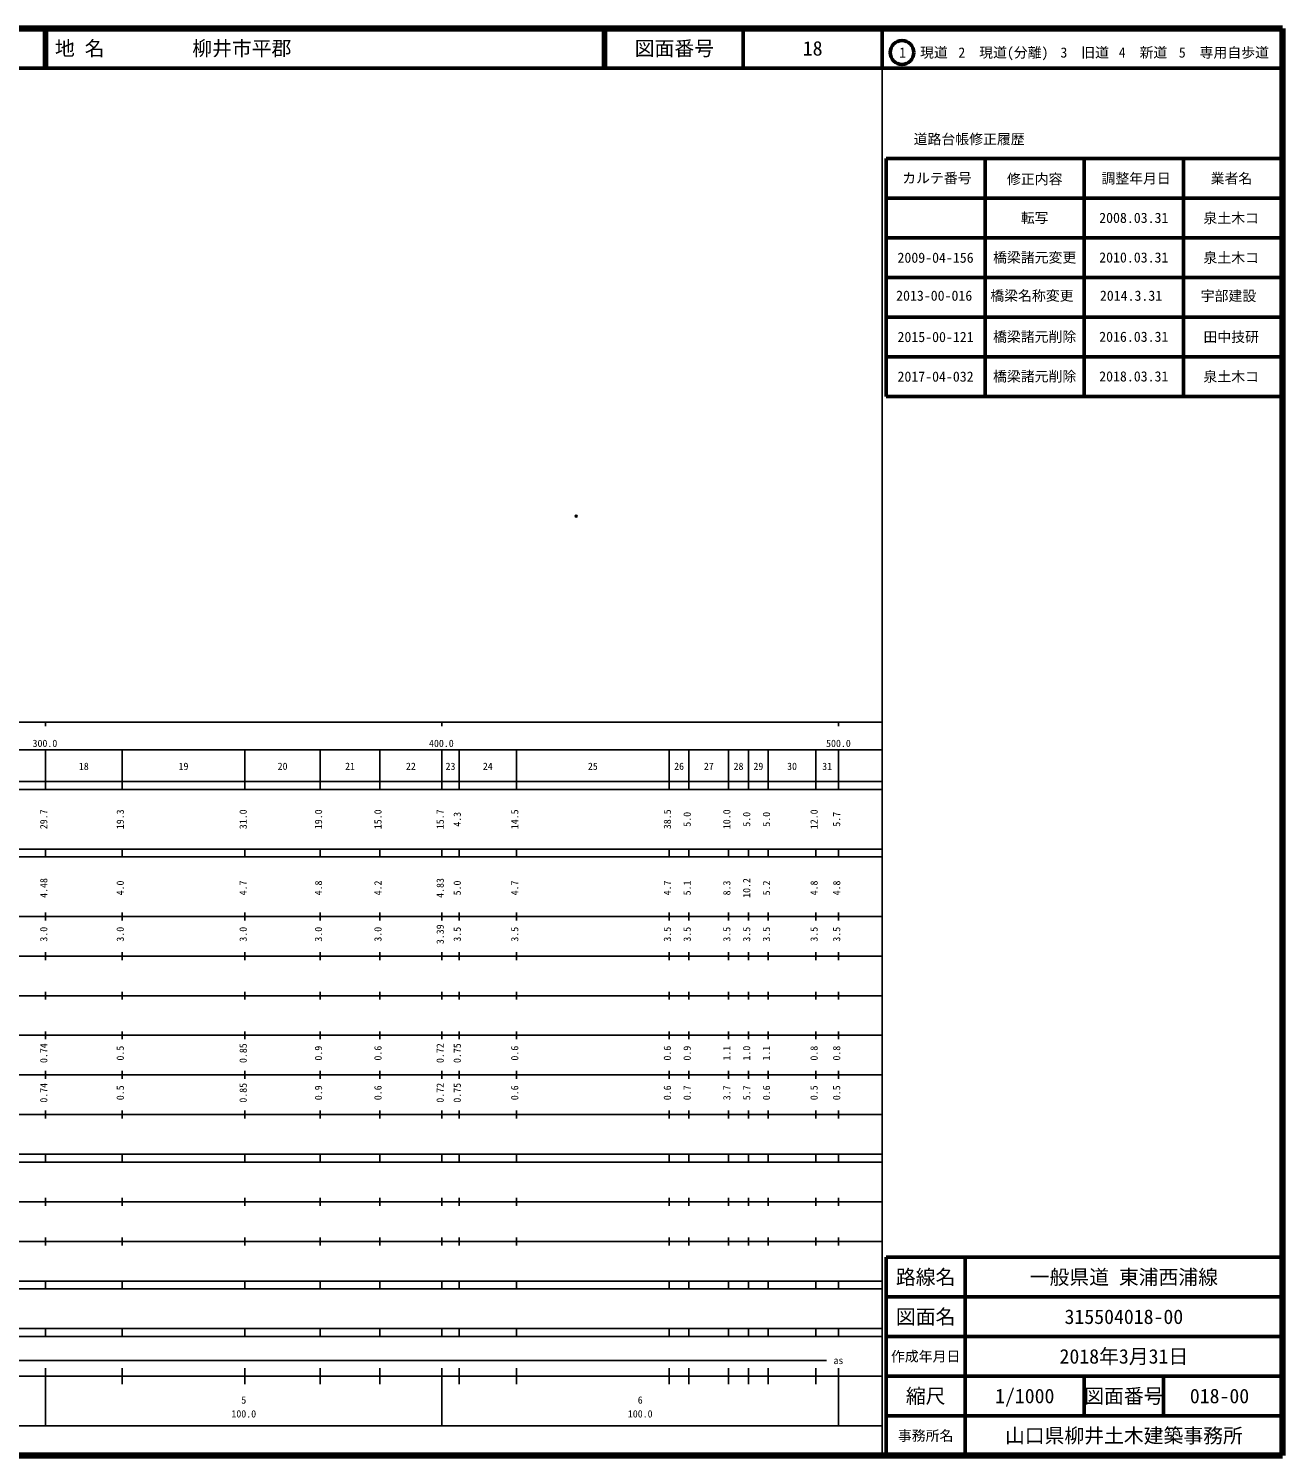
# Model space of a CAD drawing. Units: millimetres on the paper. Extents: x 40 to 680, y 20 to 380.
# Drawn here: x 363.7 to 680, y 20 to 380 of the extents above; entities that cross this region are included whole.
import ezdxf
from ezdxf.enums import TextEntityAlignment as Align

# ---------------------------------------------------------------- set-up
doc = ezdxf.new("R2010")
doc.units = ezdxf.units.MM
doc.header["$PDMODE"] = 32
doc.header["$PDSIZE"] = 0.5
doc.layers.add('M-OTRS', color=6, linetype='Continuous')
doc.layers.add('M-TTL-TXT', color=7, linetype='Continuous')
for name, color, linetype, lineweight in [('M-TTL', 2, 'Continuous', 140), ('M-TTL-BAND', 7, 'Continuous', 25), ('M-TTL-FRAM', 2, 'Continuous', 50), ('M-TTL-LINE', 7, 'Continuous', 50)]:
    doc.layers.add(name, color=color, linetype=linetype, lineweight=lineweight)
doc.styles.add('ＭＳ ゴシック', font='')
doc.styles.get('ＭＳ ゴシック').set_extended_font_data('MS Gothic')

msp = doc.modelspace()

# ---------------------------------------------------------------- linework, layer by layer
at = {"layer": 'M-OTRS'}
msp.add_point((501.875, 256.999), dxfattribs=at)
at = {"layer": 'M-TTL'}
for p, q in [((680, 380), (40, 380)), ((680, 20), (680, 380)), ((40, 20), (680, 20))]:
    msp.add_line(p, q, dxfattribs=at)
at = {"layer": 'M-TTL-BAND'}
for p, q in [((579, 20), (579, 370)), ((40, 205), (579, 205)), ((368, 205), (368, 204)), ((468, 205), (468, 204)), ((568, 205), (568, 204)), ((68, 198), (579, 198)), ((368, 188), (368, 198)), ((387.3, 188), (387.3, 198)), ((418.3, 188), (418.3, 198)), ((437.3, 188), (437.3, 198)), ((452.3, 188), (452.3, 198)), ((468, 188), (468, 198)), ((472.3, 188), (472.3, 198)), ((486.8, 188), (486.8, 198)), ((525.3, 188), (525.3, 198)), ((530.3, 188), (530.3, 198)), ((540.3, 188), (540.3, 198)), ((545.3, 188), (545.3, 198)), ((550.3, 188), (550.3, 198)), ((562.3, 188), (562.3, 198)), ((568, 188), (568, 198)), ((40, 190), (579, 190)), ((40, 188), (579, 188)), ((40, 173), (579, 173)), ((368, 171), (368, 173)), ((387.3, 171), (387.3, 173)), ((418.3, 171), (418.3, 173)), ((437.3, 171), (437.3, 173)), ((452.3, 171), (452.3, 173)), ((468, 171), (468, 173)), ((472.3, 171), (472.3, 173)), ((486.8, 171), (486.8, 173)), ((525.3, 171), (525.3, 173)), ((530.3, 171), (530.3, 173)), ((540.3, 171), (540.3, 173)), ((545.3, 171), (545.3, 173)), ((550.3, 171), (550.3, 173)), ((562.3, 171), (562.3, 173)), ((568, 171), (568, 173)), ((40, 171), (579, 171)), ((40, 156), (579, 156)), ((368, 155), (368, 157)), ((387.3, 155), (387.3, 157)), ((418.3, 155), (418.3, 157)), ((437.3, 155), (437.3, 157)), ((452.3, 155), (452.3, 157)), ((468, 155), (468, 157)), ((472.3, 155), (472.3, 157)), ((486.8, 155), (486.8, 157)), ((525.3, 155), (525.3, 157)), ((530.3, 155), (530.3, 157)), ((540.3, 155), (540.3, 157)), ((545.3, 155), (545.3, 157)), ((550.3, 155), (550.3, 157)), ((562.3, 155), (562.3, 157)), ((568, 155), (568, 157)), ((46, 146), (579, 146)), ((368, 145), (368, 147)), ((387.3, 145), (387.3, 147)), ((418.3, 145), (418.3, 147)), ((437.3, 145), (437.3, 147)), ((452.3, 145), (452.3, 147)), ((468, 145), (468, 147)), ((472.3, 145), (472.3, 147)), ((486.8, 145), (486.8, 147)), ((525.3, 145), (525.3, 147)), ((530.3, 145), (530.3, 147)), ((540.3, 145), (540.3, 147)), ((545.3, 145), (545.3, 147)), ((550.3, 145), (550.3, 147)), ((562.3, 145), (562.3, 147)), ((568, 145), (568, 147)), ((368, 135), (368, 137)), ((387.3, 135), (387.3, 137)), ((418.3, 135), (418.3, 137)), ((437.3, 135), (437.3, 137)), ((452.3, 135), (452.3, 137)), ((468, 135), (468, 137)), ((472.3, 135), (472.3, 137)), ((486.8, 135), (486.8, 137)), ((525.3, 135), (525.3, 137)), ((530.3, 135), (530.3, 137)), ((540.3, 135), (540.3, 137)), ((545.3, 135), (545.3, 137)), ((550.3, 135), (550.3, 137)), ((562.3, 135), (562.3, 137)), ((568, 135), (568, 137)), ((52, 136), (579, 136)), ((46, 126), (579, 126)), ((368, 125), (368, 127)), ((387.3, 125), (387.3, 127)), ((418.3, 125), (418.3, 127)), ((437.3, 125), (437.3, 127)), ((452.3, 125), (452.3, 127)), ((468, 125), (468, 127)), ((472.3, 125), (472.3, 127)), ((486.8, 125), (486.8, 127)), ((525.3, 125), (525.3, 127)), ((530.3, 125), (530.3, 127)), ((540.3, 125), (540.3, 127)), ((545.3, 125), (545.3, 127)), ((550.3, 125), (550.3, 127)), ((562.3, 125), (562.3, 127)), ((568, 125), (568, 127)), ((52, 116), (579, 116)), ((368, 115), (368, 117)), ((387.3, 115), (387.3, 117)), ((418.3, 115), (418.3, 117)), ((437.3, 115), (437.3, 117)), ((452.3, 115), (452.3, 117)), ((468, 115), (468, 117)), ((472.3, 115), (472.3, 117)), ((486.8, 115), (486.8, 117)), ((525.3, 115), (525.3, 117)), ((530.3, 115), (530.3, 117)), ((540.3, 115), (540.3, 117)), ((545.3, 115), (545.3, 117)), ((550.3, 115), (550.3, 117)), ((562.3, 115), (562.3, 117)), ((568, 115), (568, 117)), ((46, 106), (579, 106)), ((368, 105), (368, 107)), ((387.3, 105), (387.3, 107)), ((418.3, 105), (418.3, 107)), ((437.3, 105), (437.3, 107)), ((452.3, 105), (452.3, 107)), ((468, 105), (468, 107)), ((472.3, 105), (472.3, 107)), ((486.8, 105), (486.8, 107)), ((525.3, 105), (525.3, 107)), ((530.3, 105), (530.3, 107)), ((540.3, 105), (540.3, 107)), ((545.3, 105), (545.3, 107)), ((550.3, 105), (550.3, 107)), ((562.3, 105), (562.3, 107)), ((568, 105), (568, 107)), ((40, 96), (579, 96)), ((40, 94), (579, 94)), ((368, 94), (368, 96)), ((387.3, 94), (387.3, 96)), ((418.3, 94), (418.3, 96)), ((437.3, 94), (437.3, 96)), ((452.3, 94), (452.3, 96)), ((468, 94), (468, 96)), ((472.3, 94), (472.3, 96)), ((486.8, 94), (486.8, 96)), ((525.3, 94), (525.3, 96)), ((530.3, 94), (530.3, 96)), ((540.3, 94), (540.3, 96)), ((545.3, 94), (545.3, 96)), ((550.3, 94), (550.3, 96)), ((562.3, 94), (562.3, 96)), ((568, 94), (568, 96)), ((49, 84), (579, 84)), ((368, 83), (368, 85)), ((387.3, 83), (387.3, 85)), ((418.3, 83), (418.3, 85)), ((437.3, 83), (437.3, 85)), ((452.3, 83), (452.3, 85)), ((468, 83), (468, 85)), ((472.3, 83), (472.3, 85)), ((486.8, 83), (486.8, 85)), ((525.3, 83), (525.3, 85)), ((530.3, 83), (530.3, 85)), ((540.3, 83), (540.3, 85)), ((545.3, 83), (545.3, 85)), ((550.3, 83), (550.3, 85)), ((562.3, 83), (562.3, 85)), ((568, 83), (568, 85)), ((40, 74), (579, 74)), ((368, 73), (368, 75)), ((387.3, 73), (387.3, 75)), ((418.3, 73), (418.3, 75)), ((437.3, 73), (437.3, 75)), ((452.3, 73), (452.3, 75)), ((468, 73), (468, 75)), ((472.3, 73), (472.3, 75)), ((486.8, 73), (486.8, 75)), ((525.3, 73), (525.3, 75)), ((530.3, 73), (530.3, 75)), ((540.3, 73), (540.3, 75)), ((545.3, 73), (545.3, 75)), ((550.3, 73), (550.3, 75)), ((562.3, 73), (562.3, 75)), ((568, 73), (568, 75)), ((40, 64), (579, 64)), ((40, 62), (579, 62)), ((368, 62), (368, 64)), ((387.3, 62), (387.3, 64)), ((418.3, 62), (418.3, 64)), ((437.3, 62), (437.3, 64)), ((452.3, 62), (452.3, 64)), ((468, 62), (468, 64)), ((472.3, 62), (472.3, 64)), ((486.8, 62), (486.8, 64)), ((525.3, 62), (525.3, 64)), ((530.3, 62), (530.3, 64)), ((540.3, 62), (540.3, 64)), ((545.3, 62), (545.3, 64)), ((550.3, 62), (550.3, 64)), ((562.3, 62), (562.3, 64)), ((568, 62), (568, 64)), ((40, 52), (579, 52)), ((368, 50), (368, 52)), ((387.3, 50), (387.3, 52)), ((418.3, 50), (418.3, 52)), ((437.3, 50), (437.3, 52)), ((452.3, 50), (452.3, 52)), ((468, 50), (468, 52)), ((472.3, 50), (472.3, 52)), ((486.8, 50), (486.8, 52)), ((525.3, 50), (525.3, 52)), ((530.3, 50), (530.3, 52)), ((540.3, 50), (540.3, 52)), ((545.3, 50), (545.3, 52)), ((550.3, 50), (550.3, 52)), ((562.3, 50), (562.3, 52)), ((568, 50), (568, 52)), ((40, 50), (579, 50)), ((163.3, 44), (565, 44)), ((40, 40), (579, 40)), ((368, 27.5), (368, 42)), ((387.3, 38), (387.3, 42)), ((418.3, 38), (418.3, 42)), ((437.3, 38), (437.3, 42)), ((452.3, 38), (452.3, 42)), ((468, 27.5), (468, 42)), ((472.3, 38), (472.3, 42)), ((486.8, 38), (486.8, 42)), ((525.3, 38), (525.3, 42)), ((530.3, 38), (530.3, 42)), ((540.3, 38), (540.3, 42)), ((545.3, 38), (545.3, 42)), ((550.3, 38), (550.3, 42)), ((562.3, 38), (562.3, 42)), ((568, 27.5), (568, 42)), ((68, 27.5), (579, 27.5))]:
    msp.add_line(p, q, dxfattribs=at)
at = {"layer": 'M-TTL-FRAM'}
for p, q in [((580, 347.197), (580, 287.197)), ((580, 347.197), (680, 347.197)), ((580, 287.197), (680, 287.197)), ((680, 70), (580, 70)), ((580, 70), (580, 20))]:
    msp.add_line(p, q, dxfattribs=at)
at = {"layer": 'M-TTL-LINE'}
for p, q in [((367.75, 380), (367.75, 370)), ((368.25, 380), (368.25, 370)), ((508.747, 380), (508.747, 370)), ((509.247, 380), (509.247, 370)), ((543.997, 380), (543.997, 370)), ((579, 380), (579, 370)), ((40, 370), (680, 370)), ((605, 347.197), (605, 287.197)), ((630, 347.197), (630, 287.197)), ((655, 347.197), (655, 287.197)), ((580, 337.197), (680, 337.197)), ((580, 327.197), (680, 327.197)), ((580, 317.197), (680, 317.197)), ((580, 307.197), (680, 307.197)), ((580, 297.197), (680, 297.197)), ((600, 70), (600, 20)), ((680, 60), (580, 60)), ((680, 50), (580, 50)), ((680, 40), (580, 40)), ((630, 40), (630, 30)), ((650, 40), (650, 30)), ((680, 30), (580, 30))]:
    msp.add_line(p, q, dxfattribs=at)
msp.add_circle((584.031, 373.958), 3, dxfattribs=at)

# ---------------------------------------------------------------- texts
at = {"layer": 'M-TTL-BAND', "style": 'ＭＳ ゴシック'}
for s, p in [('300.0', (367.844, 198.195)), ('400.0', (467.844, 198.195)), ('500.0', (568, 198.195)), ('18', (377.65, 192.405)), ('19', (402.8, 192.405)), ('20', (427.8, 192.405)), ('21', (444.8, 192.405)), ('22', (460.15, 192.405)), ('23', (470.15, 192.405)), ('24', (479.55, 192.405)), ('25', (506.05, 192.405)), ('26', (527.8, 192.405)), ('27', (535.3, 192.405)), ('28', (542.8, 192.405)), ('29', (547.8, 192.405)), ('30', (556.3, 192.405)), ('31', (565.15, 192.405)), ('as', (568, 42.5)), ('5', (418, 32.523)), ('6', (518, 32.523)), ('100.0', (418, 29.033)), ('100.0', (518, 29.033))]:
    msp.add_text(s, height=1.833, dxfattribs=at).set_placement(p, align=Align.BOTTOM_CENTER)
for s, p in [('29.7', (369, 180.5)), ('19.3', (388.3, 180.5)), ('31.0', (419.3, 180.5)), ('19.0', (438.3, 180.5)), ('15.0', (453.3, 180.5)), ('15.7', (469, 180.5)), ('4.3', (473.3, 180.5)), ('14.5', (487.8, 180.5)), ('38.5', (526.3, 180.5)), ('5.0', (531.3, 180.5)), ('10.0', (541.3, 180.5)), ('5.0', (546.3, 180.5)), ('5.0', (551.3, 180.5)), ('12.0', (563.3, 180.5)), ('5.7', (569, 180.5)), ('4.48', (369, 163.174)), ('4.0', (388.3, 163.174)), ('4.7', (419.3, 163.174)), ('4.8', (438.3, 163.174)), ('4.2', (453.3, 163.174)), ('4.83', (469, 163.174)), ('5.0', (473.3, 163.174)), ('4.7', (487.8, 163.174)), ('4.7', (526.3, 163.174)), ('5.1', (531.3, 163.174)), ('8.3', (541.3, 163.174)), ('10.2', (546.3, 163.174)), ('5.2', (551.3, 163.174)), ('4.8', (563.3, 163.174)), ('4.8', (569, 163.174)), ('3.0', (369, 151.5)), ('3.0', (388.3, 151.5)), ('3.0', (419.3, 151.5)), ('3.0', (438.3, 151.5)), ('3.0', (453.3, 151.5)), ('3.39', (469, 151.5)), ('3.5', (473.3, 151.5)), ('3.5', (487.8, 151.5)), ('3.5', (526.3, 151.5)), ('3.5', (531.3, 151.5)), ('3.5', (541.3, 151.5)), ('3.5', (546.3, 151.5)), ('3.5', (551.3, 151.5)), ('3.5', (563.3, 151.5)), ('3.5', (569, 151.5)), ('0.74', (369, 121.5)), ('0.5', (388.3, 121.5)), ('0.85', (419.3, 121.5)), ('0.9', (438.3, 121.5)), ('0.6', (453.3, 121.5)), ('0.72', (469, 121.5)), ('0.75', (473.3, 121.5)), ('0.6', (487.8, 121.5)), ('0.6', (526.3, 121.5)), ('0.9', (531.3, 121.5)), ('1.1', (541.3, 121.5)), ('1.0', (546.3, 121.5)), ('1.1', (551.3, 121.5)), ('0.8', (563.3, 121.5)), ('0.8', (569, 121.5)), ('0.74', (369, 111.5)), ('0.5', (388.3, 111.5)), ('0.85', (419.3, 111.5)), ('0.9', (438.3, 111.5)), ('0.6', (453.3, 111.5)), ('0.72', (469, 111.5)), ('0.75', (473.3, 111.5)), ('0.6', (487.8, 111.5)), ('0.6', (526.3, 111.5)), ('0.7', (531.3, 111.5)), ('3.7', (541.3, 111.5)), ('5.7', (546.3, 111.5)), ('0.6', (551.3, 111.5)), ('0.5', (563.3, 111.5)), ('0.5', (569, 111.5))]:
    msp.add_text(s, height=1.833, rotation=90, dxfattribs=at).set_placement(p, align=Align.BOTTOM_CENTER)
at = {"layer": 'M-TTL-TXT', "style": 'ＭＳ ゴシック'}
for s, p in [('地 名', (370.38, 375)), ('柳井市平郡', (405.024, 375))]:
    msp.add_text(s, height=3.666, dxfattribs=at).set_placement(p, align=Align.MIDDLE_LEFT)
for s, height, p in [('図面番号', 3.666, (526.622, 375)), ('18', 3.666, (561.497, 375)), ('1\u3000現道', 2.566, (589.448, 373.958)), ('2\u3000現道(分離)', 2.566, (609.619, 373.958)), ('3\u3000旧道', 2.566, (630.121, 373.958)), ('4\u3000新道', 2.566, (644.824, 373.958)), ('5\u3000専用自歩道', 2.566, (665.228, 373.958)), ('道路台帳修正履歴', 2.566, (600.968, 352.113)), ('カルテ番号', 2.566, (592.839, 342.277)), ('修正内容', 2.566, (617.509, 342.023)), ('調整年月日', 2.566, (643.089, 342.197)), ('業者名', 2.566, (667.134, 342.197)), ('転写', 2.566, (617.5, 332.245)), ('2008.03.31', 2.566, (642.5, 332.245)), ('泉土木コ', 2.566, (667.077, 332.189)), ('2009-04-156', 2.566, (592.5, 322.189)), ('橋梁諸元変更', 2.566, (617.5, 322.245)), ('2010.03.31', 2.566, (642.5, 322.245)), ('泉土木コ', 2.566, (667.077, 322.189)), ('2015-00-121', 2.566, (592.5, 302.189)), ('橋梁諸元削除', 2.566, (617.5, 302.245)), ('2016.03.31', 2.566, (642.5, 302.245)), ('田中技研', 2.566, (667.077, 302.189)), ('2017-04-032', 2.566, (592.5, 292.189)), ('橋梁諸元削除', 2.566, (617.5, 292.245)), ('2018.03.31', 2.566, (642.5, 292.245)), ('泉土木コ', 2.566, (667.077, 292.189)), ('路線名', 3.666, (590, 65)), ('路線名', 3.666, (590, 65)), ('一般県道 東浦西浦線', 3.666, (640, 65)), ('図面名', 3.666, (590, 55)), ('図面名', 3.666, (590, 55)), ('315504018-00', 3.666, (640, 55)), ('2018年3月31日', 3.666, (640, 45)), ('作成年月日', 2.566, (590, 45)), ('作成年月日', 2.566, (590, 45)), ('縮尺', 3.666, (590, 35)), ('縮尺', 3.666, (590, 35)), ('1/1000', 3.666, (615, 35)), ('図面番号', 3.666, (640, 35)), ('図面番号', 3.666, (640, 35)), ('018-00', 3.666, (664.125, 35)), ('事務所名', 2.566, (590, 25)), ('事務所名', 2.566, (590, 25)), ('山口県柳井土木建築事務所', 3.666, (640, 25))]:
    msp.add_text(s, height=height, dxfattribs=at).set_placement(p, align=Align.MIDDLE_CENTER)
msp.add_text('2013-00-016', height=2.566, dxfattribs=at).set_placement((582.553, 310.553), align=Align.BOTTOM_LEFT)
for s, p in [('橋梁名称変更', (616.805, 310.553)), ('2014.3.31', (641.805, 310.553)), ('宇部建設', (666.382, 310.496))]:
    msp.add_text(s, height=2.566, dxfattribs=at).set_placement(p, align=Align.BOTTOM_CENTER)

doc.saveas('drawing.dxf')
